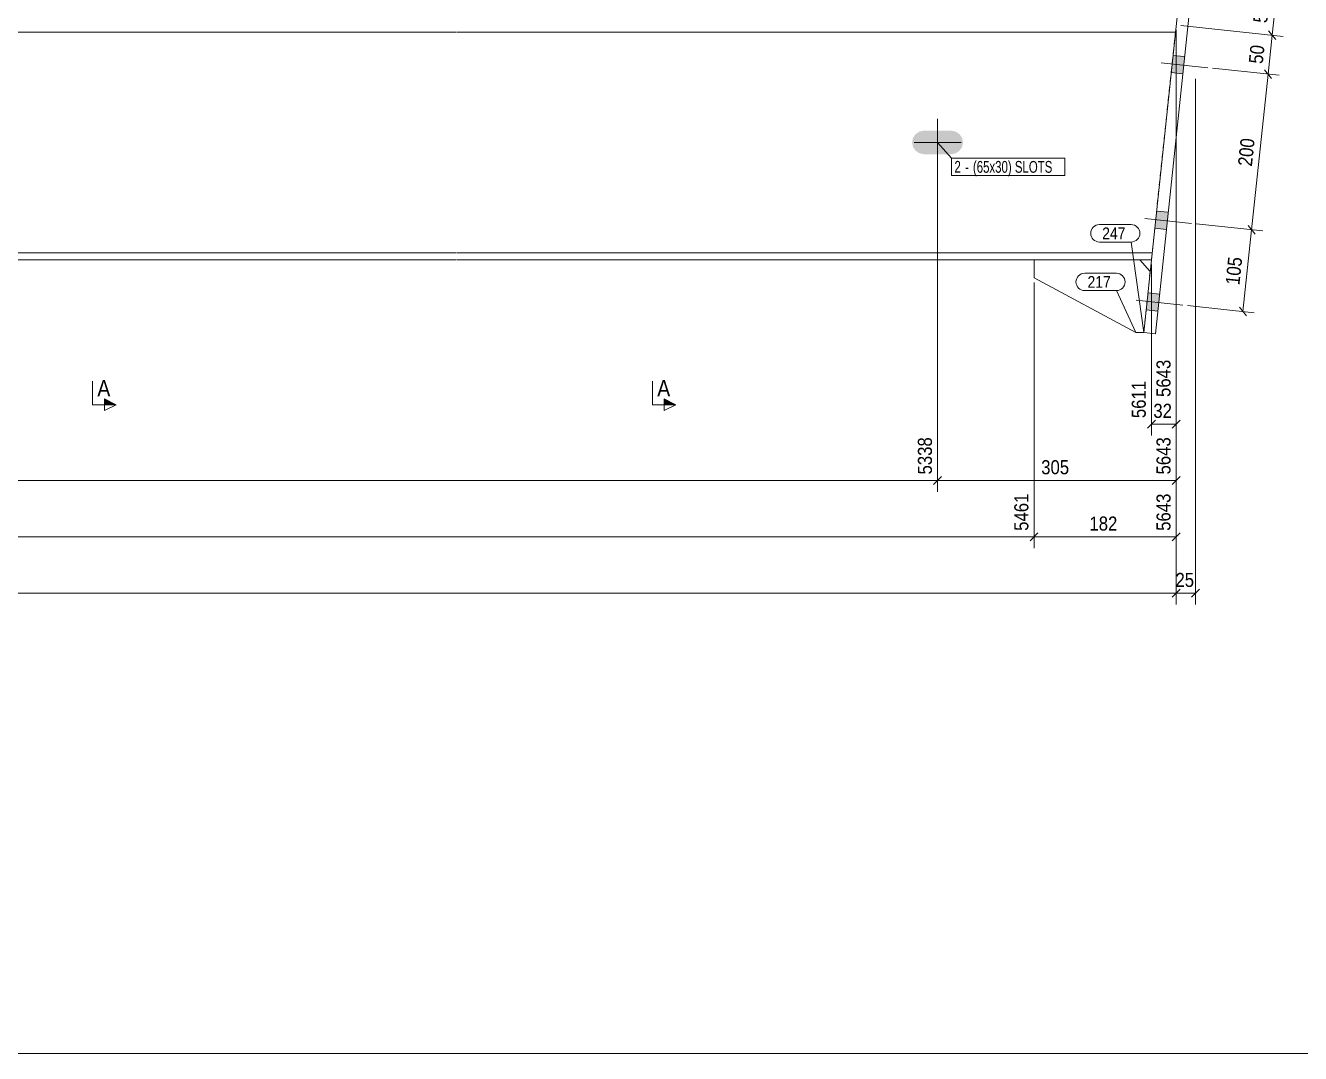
# Model space of a CAD drawing. Header units: millimetres. Extents: x 2 to 825, y 1 to 579.
# Drawn here: x 413.7 to 685.2, y 5 to 223.9 of the extents above; entities that cross this region are included whole.
import ezdxf

# ---------------------------------------------------------------- set-up
doc = ezdxf.new("R2010")
doc.units = ezdxf.units.MM
doc.linetypes.add('XKITLINE00', pattern=[0])
doc.linetypes.add('XKITLINE01', pattern=[4, 1, -1, 1, -1])
for name, color, linetype, lineweight in [('Bolt', 3, 'Continuous', 0), ('BoltMark', 7, 'Continuous', 0), ('Dimensions', 7, 'Continuous', 0), ('DrawingSheet', 5, 'Continuous', 0), ('Part', 2, 'Continuous', 0), ('PartMark', 7, 'Continuous', 0), ('Section', 6, 'Continuous', 0)]:
    doc.layers.add(name, color=color, linetype=linetype, lineweight=lineweight)
doc.styles.add('ARIAL', font='ARIAL.TTF')
doc.styles.add('ARIAL_NARROW', font='ARIALN.TTF')

# ---------------------------------------------------------------- blocks, each defined once
blk = doc.blocks.new('*A2')
at = {"layer": 'Bolt'}
blk.add_hatch(color=3, dxfattribs=at).paths.add_polyline_path([(602.69, 198.03), (602.5, 198.99), (602.69, 199.95), (603.24, 200.76), (604.05, 201.3), (605, 201.49), (610.84, 201.49), (611.79, 201.3), (612.6, 200.76), (613.15, 199.95), (613.34, 198.99), (613.15, 198.03), (612.6, 197.22), (611.79, 196.68), (610.84, 196.49), (605, 196.49), (604.05, 196.68), (603.24, 197.22)], flags=17)
at = {"layer": 'Bolt', "color": 3, "linetype": 'XKITLINE00', "lineweight": 0}
for p, q in [((607.92, 193.99), (607.92, 203.99)), ((612.92, 198.99), (602.92, 198.99))]:
    blk.add_line(p, q, dxfattribs=at)
blk = doc.blocks.new('*A8')
at = {"layer": 'Bolt'}
for points in [[(661.99, 231.02), (659.5, 231.28), (659.88, 234.93), (662.37, 234.67)], [(661.99, 231.02), (659.5, 231.28), (659.88, 234.93), (662.37, 234.67)], [(660.15, 213.62), (657.66, 213.88), (658.05, 217.53), (660.53, 217.26)], [(660.15, 213.62), (657.66, 213.88), (658.05, 217.53), (660.53, 217.26)], [(656.65, 180.47), (654.17, 180.73), (654.55, 184.38), (657.04, 184.11)], [(656.65, 180.47), (654.17, 180.73), (654.55, 184.38), (657.04, 184.11)], [(654.82, 163.06), (652.33, 163.33), (652.72, 166.97), (655.2, 166.71)], [(654.82, 163.06), (652.33, 163.33), (652.72, 166.97), (655.2, 166.71)]]:
    blk.add_hatch(color=3, dxfattribs=at).paths.add_polyline_path(points, flags=17)
at = {"layer": 'Bolt', "color": 3, "linetype": 'XKITLINE00', "lineweight": 0}
for p, q in [((662.37, 234.67), (659.88, 234.93)), ((662.37, 234.67), (659.88, 234.93)), ((667.32, 232.3), (657.37, 233.35)), ((667.32, 232.3), (657.37, 233.35)), ((661.99, 231.02), (659.5, 231.28)), ((661.99, 231.02), (659.5, 231.28)), ((660.53, 217.26), (658.05, 217.53)), ((660.53, 217.26), (658.05, 217.53)), ((665.48, 214.9), (655.54, 215.95)), ((665.48, 214.9), (655.54, 215.95)), ((660.15, 213.62), (657.66, 213.88)), ((660.15, 213.62), (657.66, 213.88)), ((661.98, 181.75), (652.04, 182.8)), ((661.98, 181.75), (652.04, 182.8)), ((657.04, 184.11), (654.55, 184.38)), ((657.04, 184.11), (654.55, 184.38)), ((656.65, 180.47), (654.17, 180.73)), ((656.65, 180.47), (654.17, 180.73)), ((655.2, 166.71), (652.72, 166.97)), ((655.2, 166.71), (652.72, 166.97)), ((660.15, 164.35), (650.2, 165.4)), ((660.15, 164.35), (650.2, 165.4)), ((654.82, 163.06), (652.33, 163.33)), ((654.82, 163.06), (652.33, 163.33))]:
    blk.add_line(p, q, dxfattribs=at)
blk = doc.blocks.new('*A9')
at = {"layer": 'Part', "color": 7, "linetype": 'XKITLINE01', "lineweight": 0}
blk.add_line((653.46, 173.99), (658.73, 223.99), dxfattribs=at)
at = {"layer": 'Part', "color": 2, "linetype": 'XKITLINE00', "lineweight": 0}
for p, q in [((505.49, 222.49), (386.35, 222.49)), ((658.57, 222.49), (505.59, 222.49)), ((505.49, 175.49), (386.35, 175.49)), ((386.35, 173.99), (505.49, 173.99)), ((653.61, 175.49), (505.59, 175.49)), ((505.59, 173.99), (653.46, 173.99))]:
    blk.add_line(p, q, dxfattribs=at)
blk = doc.blocks.new('*A19')
at = {"layer": 'Part', "color": 2, "linetype": 'XKITLINE00', "lineweight": 0}
for p, q in [((660.39, 239.74), (651.82, 158.52)), ((654.31, 158.26), (662.88, 239.47)), ((662.88, 239.47), (660.39, 239.74)), ((651.82, 158.52), (654.31, 158.26))]:
    blk.add_line(p, q, dxfattribs=at)
blk = doc.blocks.new('*A21')
at = {"layer": 'Part', "color": 2, "linetype": 'XKITLINE00', "lineweight": 0}
for p, q in [((628.46, 170.19), (628.46, 173.99)), ((650.96, 173.99), (653.19, 171.5)), ((650.12, 158.52), (628.46, 170.19)), ((651.82, 158.52), (650.12, 158.52))]:
    blk.add_line(p, q, dxfattribs=at)
at = {"layer": 'Part', "color": 7, "linetype": 'XKITLINE01', "lineweight": 0}
for p, q in [((628.46, 173.99), (650.96, 173.99)), ((653.19, 171.5), (651.82, 158.52))]:
    blk.add_line(p, q, dxfattribs=at)
blk = doc.blocks.new('*A46')
at = {"layer": 'DrawingSheet', "color": 5, "linetype": 'XKITLINE00', "lineweight": 0}
blk.add_line((5, 5), (825, 5), dxfattribs=at)
blk = doc.blocks.new('*A66')
at = {"layer": 'Dimensions', "color": 7, "linetype": 'XKITLINE00', "lineweight": 0}
for p, q in [((662.98, 181.64), (677.18, 180.15)), ((672.96, 162.99), (674.8, 180.4)), ((674.04, 181.33), (675.55, 179.47)), ((661.14, 164.24), (675.35, 162.74)), ((672.21, 163.93), (673.72, 162.06))]:
    blk.add_line(p, q, dxfattribs=at)
at = {"layer": 'Dimensions', "color": 3}
for p in [(674.8, 180.4), (672.96, 162.99)]:
    blk.add_point(p, dxfattribs=at)
at = {"layer": 'Dimensions', "color": 3, "style": 'ARIAL', "width": 0.85}
blk.add_text('105', height=3, rotation=83.9784, dxfattribs=at).set_placement((672.19, 168.52))
blk = doc.blocks.new('*A67')
at = {"layer": 'Dimensions', "color": 7, "linetype": 'XKITLINE00', "lineweight": 0}
for p, q in [((666.47, 214.79), (680.68, 213.3)), ((674.8, 180.4), (678.29, 213.55)), ((677.54, 214.48), (679.05, 212.61)), ((662.98, 181.64), (677.18, 180.15)), ((674.04, 181.33), (675.55, 179.47))]:
    blk.add_line(p, q, dxfattribs=at)
at = {"layer": 'Dimensions', "color": 3}
for p in [(678.29, 213.55), (674.8, 180.4)]:
    blk.add_point(p, dxfattribs=at)
at = {"layer": 'Dimensions', "color": 3, "style": 'ARIAL', "width": 0.85}
blk.add_text('200', height=3, rotation=83.9784, dxfattribs=at).set_placement((674.85, 193.8))
blk = doc.blocks.new('*A68')
at = {"layer": 'Dimensions', "color": 7, "linetype": 'XKITLINE00', "lineweight": 0}
for p, q in [((659.72, 223.89), (681.55, 221.58)), ((678.41, 222.77), (679.92, 220.9)), ((678.29, 213.55), (679.17, 221.84)), ((666.47, 214.79), (680.68, 213.3)), ((677.54, 214.48), (679.05, 212.61))]:
    blk.add_line(p, q, dxfattribs=at)
at = {"layer": 'Dimensions', "color": 3}
for p in [(679.17, 221.84), (678.29, 213.55)]:
    blk.add_point(p, dxfattribs=at)
at = {"layer": 'Dimensions', "color": 3, "style": 'ARIAL', "width": 0.85}
blk.add_text('50', height=3, rotation=83.9784, dxfattribs=at).set_placement((677.15, 215.62))
blk = doc.blocks.new('*A69')
at = {"layer": 'Dimensions', "color": 7, "linetype": 'XKITLINE00', "lineweight": 0}
for p, q in [((668.31, 232.2), (682.52, 230.7)), ((679.17, 221.84), (680.13, 230.95)), ((679.37, 231.88), (680.88, 230.02)), ((659.72, 223.89), (681.55, 221.58)), ((678.41, 222.77), (679.92, 220.9))]:
    blk.add_line(p, q, dxfattribs=at)
at = {"layer": 'Dimensions', "color": 3}
for p in [(680.13, 230.95), (679.17, 221.84)]:
    blk.add_point(p, dxfattribs=at)
at = {"layer": 'Dimensions', "color": 3, "style": 'ARIAL', "width": 0.85}
blk.add_text('55', height=3, rotation=83.9784, dxfattribs=at).set_placement((678.07, 224.32))
blk = doc.blocks.new('*A70')
at = {"layer": 'Dimensions', "color": 7, "linetype": 'XKITLINE00', "lineweight": 0}
for p, q in [((658.73, 222.99), (658.73, 136.59)), ((653.46, 172.99), (653.46, 136.59)), ((654.3, 139.84), (652.61, 138.14)), ((653.46, 138.99), (658.73, 138.99)), ((659.58, 139.84), (657.88, 138.14))]:
    blk.add_line(p, q, dxfattribs=at)
at = {"layer": 'Dimensions', "color": 3}
for p in [(653.46, 138.99), (658.73, 138.99)]:
    blk.add_point(p, dxfattribs=at)
at = {"layer": 'Dimensions', "color": 3, "style": 'ARIAL', "width": 0.85}
for s, p in [('5643', (657.53, 144.79)), ('5611', (652.26, 140.29))]:
    blk.add_text(s, height=3, rotation=90.0002, dxfattribs=at).set_placement(p)
blk.add_text('32', height=3, dxfattribs=at).set_placement((653.87, 140.34))
blk = doc.blocks.new('*A71')
at = {"layer": 'BoltMark', "color": 7, "linetype": 'XKITLINE00', "lineweight": 0}
for p, q in [((607.92, 198.99), (610.92, 195.64)), ((610.92, 195.64), (635.04, 195.64)), ((610.92, 191.94), (610.92, 195.64)), ((635.04, 191.94), (635.04, 195.64)), ((610.92, 191.94), (635.04, 191.94))]:
    blk.add_line(p, q, dxfattribs=at)
at = {"layer": 'BoltMark', "color": 3, "style": 'ARIAL_NARROW', "width": 0.85}
for s, p in [('2', (611.52, 192.54)), ('-', (613.79, 192.54)), ('(65x30) SLOTS', (615.45, 192.54))]:
    blk.add_text(s, height=2.5, dxfattribs=at).set_placement(p)
blk = doc.blocks.new('*A73')
at = {"layer": 'PartMark', "color": 7, "linetype": 'XKITLINE00', "lineweight": 0}
for p, q in [((642.38, 181.49), (649.15, 181.49)), ((642.38, 177.79), (649.15, 177.79)), ((651.82, 158.52), (649.15, 177.79))]:
    blk.add_line(p, q, dxfattribs=at)
for centre, start, end in [((642.38, 179.64), 90, 270), ((649.15, 179.64), 270, 90)]:
    blk.add_arc(centre, 1.85, start, end, dxfattribs=at)
at = {"layer": 'PartMark', "color": 3, "style": 'ARIAL', "width": 0.85}
blk.add_text('247', height=2.5, dxfattribs=at).set_placement((642.98, 178.39))
blk = doc.blocks.new('*A75')
at = {"layer": 'PartMark', "color": 7, "linetype": 'XKITLINE00', "lineweight": 0}
for p, q in [((639.25, 171.14), (646.01, 171.14)), ((639.25, 167.44), (646.01, 167.44)), ((650.12, 158.52), (646.01, 167.44))]:
    blk.add_line(p, q, dxfattribs=at)
for centre, start, end in [((639.25, 169.29), 90, 270), ((646.01, 169.29), 270, 90)]:
    blk.add_arc(centre, 1.85, start, end, dxfattribs=at)
at = {"layer": 'PartMark', "color": 3, "style": 'ARIAL', "width": 0.85}
blk.add_text('217', height=2.5, dxfattribs=at).set_placement((639.85, 168.04))
blk = doc.blocks.new('*A81')
at = {"layer": 'Section'}
for points in [[(549.72, 269.1), (552.22, 269.1), (549.72, 267.85)], [(549.72, 144.4), (552.22, 143.15), (549.72, 143.15)]]:
    blk.add_hatch(color=3, dxfattribs=at).paths.add_polyline_path(points, flags=17)
at = {"layer": 'Section', "color": 1, "linetype": 'XKITLINE00', "lineweight": 0}
for p, q in [((547.22, 269.1), (547.22, 264.1)), ((547.22, 269.1), (552.22, 269.1)), ((547.22, 143.15), (547.22, 148.15)), ((547.22, 143.15), (552.22, 143.15))]:
    blk.add_line(p, q, dxfattribs=at)
at = {"layer": 'Section', "color": 3, "linetype": 'XKITLINE00', "lineweight": 0}
for p, q in [((549.72, 267.85), (549.72, 270.35)), ((549.72, 270.35), (552.22, 269.1)), ((552.22, 269.1), (549.72, 267.85)), ((552.22, 143.15), (549.72, 144.4)), ((549.72, 144.4), (549.72, 141.9)), ((552.22, 143.15), (549.72, 141.9))]:
    blk.add_line(p, q, dxfattribs=at)
at = {"layer": 'Section', "color": 7, "style": 'ARIAL', "width": 0.85}
for p in [(548.22, 263.85), (548.22, 144.9)]:
    blk.add_text('A', height=3.5, dxfattribs=at).set_placement(p)
blk = doc.blocks.new('*A82')
at = {"layer": 'Section'}
for points in [[(430.49, 269.1), (432.99, 269.1), (430.49, 267.85)], [(430.49, 144.4), (432.99, 143.15), (430.49, 143.15)]]:
    blk.add_hatch(color=3, dxfattribs=at).paths.add_polyline_path(points, flags=17)
at = {"layer": 'Section', "color": 1, "linetype": 'XKITLINE00', "lineweight": 0}
for p, q in [((427.99, 269.1), (427.99, 264.1)), ((427.99, 269.1), (432.99, 269.1)), ((427.99, 143.15), (427.99, 148.15)), ((427.99, 143.15), (432.99, 143.15))]:
    blk.add_line(p, q, dxfattribs=at)
at = {"layer": 'Section', "color": 3, "linetype": 'XKITLINE00', "lineweight": 0}
for p, q in [((430.49, 267.85), (430.49, 270.35)), ((430.49, 270.35), (432.99, 269.1)), ((432.99, 269.1), (430.49, 267.85)), ((432.99, 143.15), (430.49, 144.4)), ((430.49, 144.4), (430.49, 141.9)), ((432.99, 143.15), (430.49, 141.9))]:
    blk.add_line(p, q, dxfattribs=at)
at = {"layer": 'Section', "color": 7, "style": 'ARIAL', "width": 0.85}
for p in [(428.99, 263.85), (428.99, 144.9)]:
    blk.add_text('A', height=3.5, dxfattribs=at).set_placement(p)
blk = doc.blocks.new('*A84')
at = {"layer": 'Dimensions', "color": 7, "linetype": 'XKITLINE00', "lineweight": 0}
for p, q in [((658.73, 222.99), (658.73, 100.59)), ((659.58, 103.84), (657.88, 102.14)), ((58.45, 102.99), (658.73, 102.99))]:
    blk.add_line(p, q, dxfattribs=at)
at = {"layer": 'Dimensions', "color": 3}
blk.add_point((658.73, 102.99), dxfattribs=at)
blk = doc.blocks.new('*A85')
at = {"layer": 'Dimensions', "color": 7, "linetype": 'XKITLINE00', "lineweight": 0}
for p, q in [((658.73, 222.99), (658.73, 100.59)), ((662.88, 212.5), (662.88, 100.59)), ((659.58, 103.84), (657.88, 102.14)), ((663.73, 103.84), (662.03, 102.14)), ((658.73, 102.99), (662.88, 102.99))]:
    blk.add_line(p, q, dxfattribs=at)
at = {"layer": 'Dimensions', "color": 3}
for p in [(658.73, 102.99), (662.88, 102.99)]:
    blk.add_point(p, dxfattribs=at)
at = {"layer": 'Dimensions', "color": 3, "style": 'ARIAL', "width": 0.85}
blk.add_text('25', height=3, dxfattribs=at).set_placement((658.58, 104.34))
blk = doc.blocks.new('*A86')
at = {"layer": 'Dimensions', "color": 7, "linetype": 'XKITLINE00', "lineweight": 0}
for p, q in [((628.46, 169.19), (628.46, 112.59)), ((58.45, 114.99), (628.46, 114.99)), ((629.3, 115.84), (627.61, 114.14))]:
    blk.add_line(p, q, dxfattribs=at)
at = {"layer": 'Dimensions', "color": 3}
blk.add_point((628.46, 114.99), dxfattribs=at)
at = {"layer": 'Dimensions', "color": 3, "style": 'ARIAL', "width": 0.85}
blk.add_text('5461', height=3, rotation=90.0002, dxfattribs=at).set_placement((627.26, 116.29))
blk = doc.blocks.new('*A87')
at = {"layer": 'Dimensions', "color": 7, "linetype": 'XKITLINE00', "lineweight": 0}
for p, q in [((658.73, 222.99), (658.73, 112.59)), ((628.46, 169.19), (628.46, 112.59)), ((629.3, 115.84), (627.61, 114.14)), ((628.46, 114.99), (658.73, 114.99)), ((659.58, 115.84), (657.88, 114.14))]:
    blk.add_line(p, q, dxfattribs=at)
at = {"layer": 'Dimensions', "color": 3}
for p in [(628.46, 114.99), (658.73, 114.99)]:
    blk.add_point(p, dxfattribs=at)
at = {"layer": 'Dimensions', "color": 3, "style": 'ARIAL', "width": 0.85}
blk.add_text('5643', height=3, rotation=90.0002, dxfattribs=at).set_placement((657.53, 116.29))
blk.add_text('182', height=3, dxfattribs=at).set_placement((640.26, 116.34))
blk = doc.blocks.new('*A89')
at = {"layer": 'Dimensions', "color": 7, "linetype": 'XKITLINE00', "lineweight": 0}
for p, q in [((607.92, 197.99), (607.92, 124.59)), ((608.77, 127.84), (607.07, 126.14)), ((94.79, 126.99), (607.92, 126.99))]:
    blk.add_line(p, q, dxfattribs=at)
at = {"layer": 'Dimensions', "color": 3}
blk.add_point((607.92, 126.99), dxfattribs=at)
at = {"layer": 'Dimensions', "color": 3, "style": 'ARIAL', "width": 0.85}
blk.add_text('5338', height=3, rotation=90.0002, dxfattribs=at).set_placement((606.72, 128.29))
blk = doc.blocks.new('*A90')
at = {"layer": 'Dimensions', "color": 7, "linetype": 'XKITLINE00', "lineweight": 0}
for p, q in [((658.73, 222.99), (658.73, 124.59)), ((607.92, 197.99), (607.92, 124.59)), ((608.77, 127.84), (607.07, 126.14)), ((659.58, 127.84), (657.88, 126.14)), ((607.92, 126.99), (658.73, 126.99))]:
    blk.add_line(p, q, dxfattribs=at)
at = {"layer": 'Dimensions', "color": 3}
for p in [(607.92, 126.99), (658.73, 126.99)]:
    blk.add_point(p, dxfattribs=at)
at = {"layer": 'Dimensions', "color": 3, "style": 'ARIAL', "width": 0.85}
blk.add_text('5643', height=3, rotation=90.0002, dxfattribs=at).set_placement((657.53, 128.29))
blk.add_text('305', height=3, dxfattribs=at).set_placement((629.99, 128.34))

msp = doc.modelspace()

# ---------------------------------------------------------------- block references
at = {"lineweight": 0}
for name in ['*A46', '*A82', '*A81', '*A19', '*A8', '*A69', '*A84', '*A90', '*A87', '*A70', '*A85', '*A68', '*A67', '*A2', '*A71', '*A89', '*A73', '*A66', '*A21', '*A86', '*A75']:
    msp.add_blockref(name, (0, 0), dxfattribs=at)
at = {"layer": 'Part', "lineweight": 0}
msp.add_blockref('*A9', (0, 0), dxfattribs=at)

doc.saveas('drawing.dxf')
